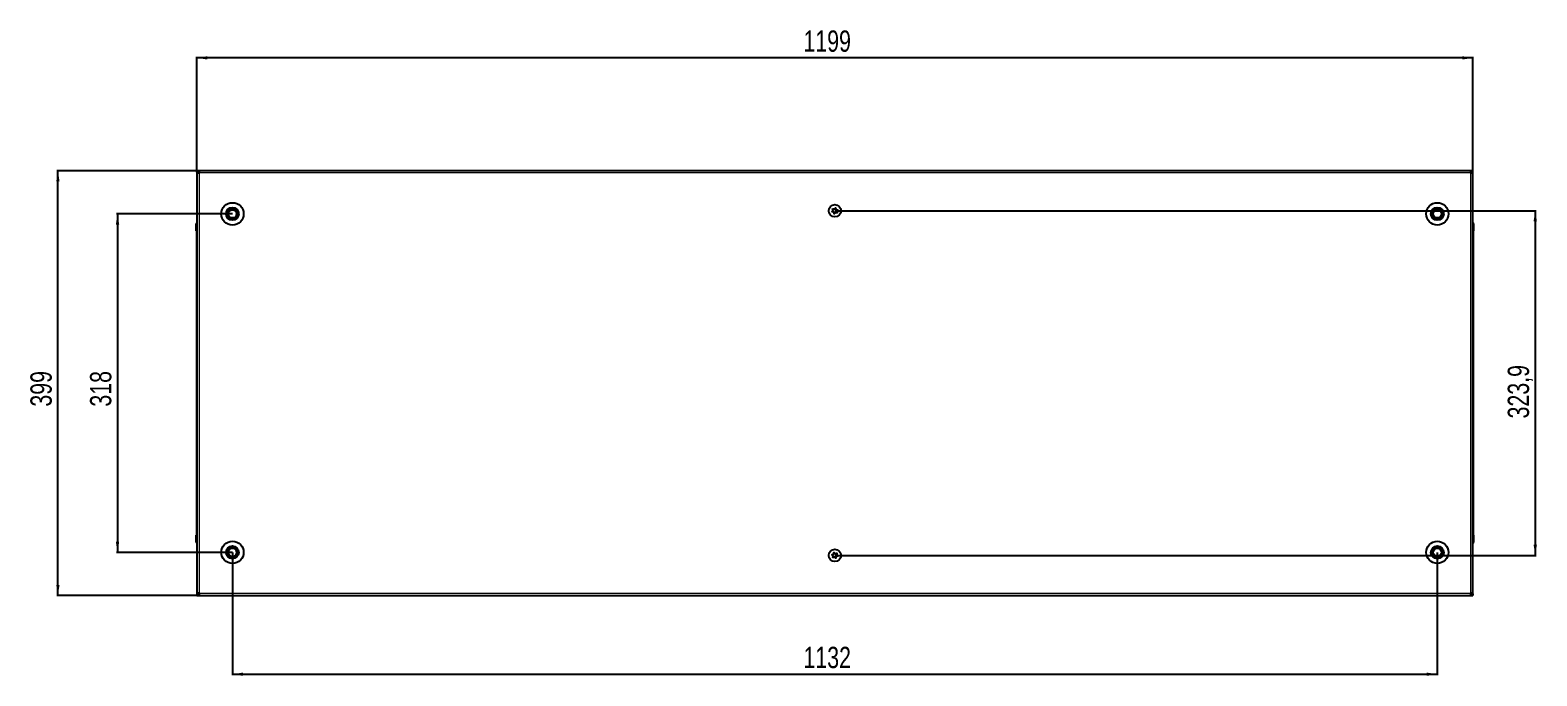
# Model space of a CAD drawing. Header units: millimetres. Extents: x 1315 to 6487, y -1523 to 1554.
# Drawn here: x 1315 to 2730, y 901 to 1508 of the extents above; entities that cross this region are included whole.
import ezdxf

# ---------------------------------------------------------------- set-up
doc = ezdxf.new("R2010")
doc.units = ezdxf.units.MM
doc.layers.add('FORMAT', color=7, linetype='Continuous')
doc.styles.add('SLDTEXTSTYLE0', font='TXT', dxfattribs={"width": 0.75})
doc.dimstyles.new('SLDDIMSTYLE0', dxfattribs={"dimtxt": 20, "dimasz": 10, "dimexe": 0, "dimexo": 0.0625, "dimgap": 5, "dimtad": 2, "dimdec": 1, "dimrnd": 1e-09, "dimzin": 12, "dimdsep": 46, "dimtxsty": 'SLDTEXTSTYLE0', "dimsah": 1, "dimcen": 0.09, "dimadec": 0, "dimazin": 3, "dimtfac": 1, "dimtofl": 0, "dimtmove": 0, "dimatfit": 3, "dimfxl": 0, "dimfrac": 2, "dimtolj": 1, "dimtzin": 12, "dimarcsym": 0})

# ---------------------------------------------------------------- blocks, each defined once
blk = doc.blocks.new('_D')
at = {"layer": 'FORMAT'}
for p, q in [((1471.3, 1375.8), (1339.8, 1375.8)), ((1340.8, 976.8), (1340.8, 1375.8)), ((1471.3, 976.8), (1339.8, 976.8))]:
    blk.add_line(p, q, dxfattribs=at)
for points in [[(1340.8, 1375.8), (1339.3, 1365.8), (1342.4, 1365.8)], [(1340.8, 976.8), (1342.4, 986.8), (1339.3, 986.8)]]:
    blk.add_solid(points, dxfattribs=at)
at = {"layer": 'FORMAT', "insert": (1315, 1154.2), "char_height": 20, "attachment_point": 1, "rotation": 90, "style": 'SLDTEXTSTYLE0'}
blk.add_mtext('399', dxfattribs=at)
blk = doc.blocks.new('_D_1')
at = {"layer": 'FORMAT'}
for p, q in [((1471.3, 1375.8), (1471.3, 1482.8)), ((2670.3, 1481.8), (1471.3, 1481.8)), ((2670.3, 1375.8), (2670.3, 1482.8))]:
    blk.add_line(p, q, dxfattribs=at)
for points in [[(1471.3, 1481.8), (1481.3, 1480.3), (1481.3, 1483.4)], [(2670.3, 1481.8), (2660.3, 1483.4), (2660.3, 1480.3)]]:
    blk.add_solid(points, dxfattribs=at)
at = {"layer": 'FORMAT', "insert": (2041.3, 1507.6), "char_height": 20, "attachment_point": 1, "style": 'SLDTEXTSTYLE0'}
blk.add_mtext('1199', dxfattribs=at)
blk = doc.blocks.new('_D_2')
at = {"layer": 'FORMAT'}
for p, q in [((1504.8, 1017.3), (1504.8, 901.8)), ((2636.8, 1017.3), (2636.8, 901.8)), ((1504.8, 902.8), (2636.8, 902.8))]:
    blk.add_line(p, q, dxfattribs=at)
for points in [[(1504.8, 902.8), (1514.8, 901.3), (1514.8, 904.4)], [(2636.8, 902.8), (2626.8, 904.4), (2626.8, 901.3)]]:
    blk.add_solid(points, dxfattribs=at)
at = {"layer": 'FORMAT', "insert": (2041.3, 928.6), "char_height": 20, "attachment_point": 1, "style": 'SLDTEXTSTYLE0'}
blk.add_mtext('1132', dxfattribs=at)
blk = doc.blocks.new('_D_3')
at = {"layer": 'FORMAT'}
for p, q in [((2070.8, 1338.3), (2729.8, 1338.3)), ((2728.8, 1338.3), (2728.8, 1014.5)), ((2070.8, 1014.5), (2729.8, 1014.5))]:
    blk.add_line(p, q, dxfattribs=at)
for points in [[(2728.8, 1338.3), (2727.3, 1328.3), (2730.4, 1328.3)], [(2728.8, 1014.5), (2730.4, 1024.5), (2727.3, 1024.5)]]:
    blk.add_solid(points, dxfattribs=at)
at = {"layer": 'FORMAT', "insert": (2703, 1143.1), "char_height": 20, "attachment_point": 1, "rotation": 90, "style": 'SLDTEXTSTYLE0'}
blk.add_mtext('323,9', dxfattribs=at)
blk = doc.blocks.new('_D_4')
at = {"layer": 'FORMAT'}
for p, q in [((1504.8, 1335.3), (1395.8, 1335.3)), ((1396.8, 1335.3), (1396.8, 1017.3)), ((1504.8, 1017.3), (1395.8, 1017.3))]:
    blk.add_line(p, q, dxfattribs=at)
for points in [[(1396.8, 1335.3), (1395.3, 1325.3), (1398.4, 1325.3)], [(1396.8, 1017.3), (1398.4, 1027.3), (1395.3, 1027.3)]]:
    blk.add_solid(points, dxfattribs=at)
at = {"layer": 'FORMAT', "insert": (1371, 1154.2), "char_height": 20, "attachment_point": 1, "rotation": 90, "style": 'SLDTEXTSTYLE0'}
blk.add_mtext('318', dxfattribs=at)

msp = doc.modelspace()

# ---------------------------------------------------------------- linework, layer by layer
at = {"color": 7, "linetype": 'Continuous', "lineweight": 25}
for p, q in [((1473.42, 1375.82), (1471.32, 1375.82)), ((1471.32, 1374.32), (1471.32, 1375.82)), ((1471.32, 1374.32), (1473.42, 1374.32)), ((1471.32, 1374.32), (1471.32, 1373.72)), ((1471.32, 1373.72), (1471.32, 978.92)), ((1471.32, 1373.72), (1473.42, 1373.72)), ((2668.22, 1375.82), (1473.42, 1375.82)), ((1473.42, 1375.82), (1473.42, 1373.72)), ((2668.22, 1373.72), (2668.22, 1375.82)), ((2670.32, 1375.82), (2668.22, 1375.82)), ((2668.22, 1374.32), (2670.32, 1374.32)), ((2668.22, 1373.72), (2670.32, 1373.72)), ((2670.32, 1374.32), (2670.32, 1375.82)), ((2670.32, 1373.72), (2670.32, 1374.32)), ((2670.32, 978.92), (2670.32, 1373.72)), ((1470.82, 1325.82), (1470.82, 1319.32)), ((1470.82, 1319.32), (1470.82, 1325.82)), ((1470.82, 1319.32), (1470.82, 1319.32)), ((1471.32, 1319.32), (1470.82, 1319.32)), ((1470.97, 1319.32), (1470.97, 1033.32)), ((2670.32, 1327.15), (2670.32, 1327.15)), ((2670.32, 1319.32), (2670.82, 1319.32)), ((2670.67, 1033.32), (2670.67, 1319.32)), ((2670.82, 1325.82), (2670.82, 1319.32)), ((2670.82, 1319.32), (2670.82, 1325.82)), ((2670.82, 1319.32), (2670.82, 1319.32)), ((2670.82, 1319.32), (2670.82, 1319.32)), ((1470.82, 1026.82), (1470.82, 1033.32)), ((1470.82, 1033.32), (1470.82, 1033.32)), ((1470.82, 1033.32), (1470.82, 1033.32)), ((1470.82, 1033.32), (1470.82, 1026.82)), ((1471.32, 1033.32), (1470.82, 1033.32)), ((1471.32, 1025.5), (1471.32, 1025.5)), ((2670.32, 1033.32), (2670.82, 1033.32)), ((2670.82, 1026.82), (2670.82, 1033.32)), ((2670.82, 1033.32), (2670.82, 1033.32)), ((2670.82, 1033.32), (2670.82, 1026.82)), ((1473.42, 978.92), (1471.32, 978.92)), ((1471.32, 978.92), (1471.32, 978.32)), ((1471.32, 978.32), (1471.32, 976.82)), ((1473.42, 978.32), (1471.32, 978.32)), ((1471.32, 976.82), (1473.42, 976.82)), ((1473.42, 978.92), (1473.42, 976.82)), ((1473.42, 976.82), (2668.22, 976.82)), ((2668.22, 976.82), (2668.22, 978.92)), ((2670.32, 978.92), (2668.22, 978.92)), ((2670.32, 978.32), (2668.22, 978.32)), ((2668.22, 976.82), (2670.32, 976.82)), ((2670.32, 978.32), (2670.32, 978.92)), ((2670.32, 978.32), (2670.32, 976.82))]:
    msp.add_line(p, q, dxfattribs=at)
at = {"color": 8, "linetype": 'Continuous', "lineweight": 18}
for p, q in [((1473.42, 1373.72), (1473.42, 978.92)), ((2668.22, 1373.72), (1473.42, 1373.72)), ((2668.22, 978.92), (2668.22, 1373.72)), ((1471.32, 1325.82), (1470.82, 1325.82)), ((2670.32, 1325.82), (2670.82, 1325.82)), ((1471.32, 1026.82), (1470.82, 1026.82)), ((2670.32, 1026.82), (2670.82, 1026.82)), ((1473.42, 978.92), (2668.22, 978.92))]:
    msp.add_line(p, q, dxfattribs=at)
at = {"color": 7, "linetype": 'Continuous', "lineweight": 25}
for centre, radius in [((1504.82, 1335.32), 10.5), ((2636.82, 1335.32), 10.5), ((1504.82, 1335.32), 6), ((1504.82, 1335.32), 3.9), ((2070.82, 1338.17), 5.79), ((2070.82, 1338.17), 1.85), ((2636.82, 1335.32), 6), ((2636.82, 1335.32), 3.9), ((1504.82, 1017.32), 10.5), ((1504.82, 1017.32), 6), ((1504.82, 1017.32), 3.9), ((2070.82, 1014.47), 5.79), ((2636.82, 1017.32), 10.5), ((2636.82, 1017.32), 6), ((2636.82, 1017.32), 3.9), ((2070.82, 1014.47), 1.85)]:
    msp.add_circle(centre, radius, dxfattribs=at)
for centre, radius, start, end in [((1504.82, 1335.32), 4.62, 120, 180), ((1504.82, 1335.32), 4.62, 180, 240), ((1504.82, 1335.32), 4.62, 60, 120), ((1504.82, 1335.32), 4.62, 240, 300), ((1504.82, 1335.32), 4.62, 0, 60), ((1504.82, 1335.32), 4.62, 300, 0), ((2636.82, 1335.32), 4.62, 120, 180), ((2636.82, 1335.32), 4.62, 180, 240), ((2636.82, 1335.32), 4.62, 60, 120), ((2636.82, 1335.32), 4.62, 240, 300), ((2636.82, 1335.32), 4.62, 360, 60), ((2636.82, 1335.32), 4.62, 300, 360), ((1472.82, 1325.82), 2, 138.57492, 180), ((1472.82, 1325.82), 2, 138.59038, 180), ((2668.82, 1325.82), 2, 33.78451, 41.40962), ((2668.82, 1325.82), 2, 0, 41.40962), ((2668.82, 1325.82), 2, 0, 19.56674), ((1472.82, 1026.82), 2, 180, 199.56674), ((1472.82, 1026.82), 2, 180, 221.39416), ((1472.82, 1026.82), 2, 213.78451, 221.40962), ((1504.82, 1017.32), 4.62, 120, 180), ((1504.82, 1017.32), 4.62, 60, 120), ((1504.82, 1017.32), 4.62, 0, 60), ((2636.82, 1017.32), 4.62, 120, 180), ((2636.82, 1017.32), 4.62, 60, 120), ((2636.82, 1017.32), 4.62, 360, 60), ((2668.82, 1026.82), 2, 318.57492, 0), ((2668.82, 1026.82), 2, 318.59038, 0), ((1504.82, 1017.32), 4.62, 180, 240), ((1504.82, 1017.32), 4.62, 240, 300), ((1504.82, 1017.32), 4.62, 300, 0), ((2636.82, 1017.32), 4.62, 180, 240), ((2636.82, 1017.32), 4.62, 240, 300), ((2636.82, 1017.32), 4.62, 300, 360)]:
    msp.add_arc(centre, radius, start, end, dxfattribs=at)
for points, knots in [([(1500.2, 1335.32), (1500.53, 1335.9), (1501.1, 1336.88), (1501.92, 1338.3), (1502.33, 1339.01), (1502.51, 1339.32)], [0, 0, 0, 0, 0.4391308, 0.7513783, 1, 1, 1, 1]), ([(1502.51, 1331.32), (1502.18, 1331.9), (1501.61, 1332.88), (1500.79, 1334.3), (1500.38, 1335.01), (1500.2, 1335.32)], [0, 0, 0, 0, 0.4391308, 0.7513783, 1, 1, 1, 1]), ([(1502.51, 1339.32), (1502.71, 1339.32), (1503.42, 1339.32), (1504.72, 1339.32), (1506.11, 1339.32), (1506.86, 1339.32), (1507.13, 1339.32)], [0, 0, 0, 0, 0.1393293, 0.4852696, 0.8163565, 1, 1, 1, 1]), ([(1507.13, 1331.32), (1506.86, 1331.32), (1506.11, 1331.32), (1504.72, 1331.32), (1503.42, 1331.32), (1502.71, 1331.32), (1502.51, 1331.32)], [0, 0, 0, 0, 0.1836435, 0.5147304, 0.8606707, 1, 1, 1, 1]), ([(1507.13, 1339.32), (1507.46, 1338.75), (1508.03, 1337.77), (1508.85, 1336.35), (1509.26, 1335.64), (1509.44, 1335.32)], [0, 0, 0, 0, 0.4391308, 0.7513783, 1, 1, 1, 1]), ([(1509.44, 1335.32), (1509.11, 1334.75), (1508.54, 1333.77), (1507.72, 1332.35), (1507.31, 1331.64), (1507.13, 1331.32)], [0, 0, 0, 0, 0.4391308, 0.7513783, 1, 1, 1, 1]), ([(2068.73, 1340.04), (2068.72, 1340.03), (2068.71, 1340), (2068.71, 1339.95), (2068.73, 1339.8), (2068.87, 1339.44), (2069.06, 1338.94), (2068.96, 1338.31), (2068.64, 1337.91), (2068.36, 1337.63), (2068.21, 1337.45), (2068.16, 1337.36), (2068.15, 1337.32), (2068.16, 1337.29), (2068.18, 1337.26), (2068.24, 1337.22), (2068.5, 1337.15), (2068.97, 1337.09), (2069.64, 1336.85), (2069.96, 1336.21), (2070.06, 1335.75), (2070.16, 1335.5), (2070.21, 1335.45), (2070.24, 1335.43), (2070.27, 1335.43), (2070.31, 1335.44), (2070.34, 1335.46), (2070.41, 1335.51), (2070.56, 1335.68), (2070.8, 1335.98), (2071.17, 1336.34), (2071.78, 1336.51), (2072.3, 1336.38), (2072.68, 1336.28), (2072.83, 1336.27), (2072.89, 1336.29), (2072.91, 1336.31), (2072.93, 1336.34), (2072.93, 1336.4), (2072.91, 1336.54), (2072.77, 1336.9), (2072.58, 1337.41), (2072.68, 1338.04), (2073, 1338.44), (2073.28, 1338.72), (2073.43, 1338.9), (2073.48, 1338.98), (2073.49, 1339.03), (2073.48, 1339.06), (2073.46, 1339.08), (2073.4, 1339.13), (2073.14, 1339.2), (2072.67, 1339.25), (2072, 1339.5), (2071.68, 1340.13), (2071.58, 1340.6), (2071.48, 1340.85), (2071.43, 1340.9), (2071.4, 1340.91), (2071.37, 1340.92), (2071.33, 1340.91), (2071.3, 1340.89), (2071.23, 1340.84), (2071.08, 1340.67), (2070.84, 1340.37), (2070.47, 1340.01), (2069.86, 1339.84), (2069.34, 1339.97), (2068.96, 1340.06), (2068.81, 1340.07), (2068.75, 1340.06), (2068.74, 1340.04), (2068.73, 1340.04)], [0, 0, 0, 0, 0.0020087, 0.00442, 0.0093647, 0.0255282, 0.0677053, 0.0957862, 0.1246456, 0.1503415, 0.1605194, 0.1633943, 0.1656965, 0.1672448, 0.1688741, 0.1707699, 0.1786058, 0.2119941, 0.2499945, 0.2879948, 0.3213831, 0.329219, 0.3311148, 0.3327441, 0.3342924, 0.3362166, 0.3385353, 0.3413178, 0.349662, 0.3753578, 0.4042173, 0.4322982, 0.4744753, 0.4906388, 0.4966691, 0.49844, 0.5, 0.5020087, 0.50442, 0.5093647, 0.5255282, 0.5677053, 0.5957862, 0.6246456, 0.6503415, 0.6605194, 0.6633943, 0.6656965, 0.6672448, 0.6688741, 0.6707699, 0.6786058, 0.7119941, 0.7499945, 0.7879948, 0.8213831, 0.829219, 0.8311148, 0.8327441, 0.8342924, 0.8362166, 0.8385353, 0.8413178, 0.849662, 0.8753578, 0.9042173, 0.9322982, 0.9744753, 0.9906388, 0.9966691, 0.99844, 1, 1, 1, 1]), ([(2632.2, 1335.32), (2632.53, 1335.9), (2633.1, 1336.88), (2633.92, 1338.3), (2634.33, 1339.01), (2634.51, 1339.32)], [0, 0, 0, 0, 0.4391308, 0.7513783, 1, 1, 1, 1]), ([(2634.51, 1331.32), (2634.18, 1331.9), (2633.61, 1332.88), (2632.79, 1334.3), (2632.38, 1335.01), (2632.2, 1335.32)], [0, 0, 0, 0, 0.4391308, 0.7513783, 1, 1, 1, 1]), ([(2634.51, 1339.32), (2634.71, 1339.32), (2635.42, 1339.32), (2636.72, 1339.32), (2638.11, 1339.32), (2638.86, 1339.32), (2639.13, 1339.32)], [0, 0, 0, 0, 0.1393293, 0.4852696, 0.8163565, 1, 1, 1, 1]), ([(2639.13, 1331.32), (2638.86, 1331.32), (2638.11, 1331.32), (2636.72, 1331.32), (2635.42, 1331.32), (2634.71, 1331.32), (2634.51, 1331.32)], [0, 0, 0, 0, 0.1836435, 0.5147304, 0.8606707, 1, 1, 1, 1]), ([(2639.13, 1339.32), (2639.46, 1338.75), (2640.03, 1337.77), (2640.85, 1336.35), (2641.26, 1335.64), (2641.44, 1335.32)], [0, 0, 0, 0, 0.4391308, 0.7513783, 1, 1, 1, 1]), ([(2641.44, 1335.32), (2641.11, 1334.75), (2640.54, 1333.77), (2639.72, 1332.35), (2639.31, 1331.64), (2639.13, 1331.32)], [0, 0, 0, 0, 0.4391308, 0.7513783, 1, 1, 1, 1]), ([(1500.2, 1017.32), (1500.53, 1017.9), (1501.1, 1018.88), (1501.92, 1020.3), (1502.33, 1021.01), (1502.51, 1021.32)], [0, 0, 0, 0, 0.4391308, 0.7513783, 1, 1, 1, 1]), ([(1502.51, 1021.32), (1502.71, 1021.32), (1503.42, 1021.32), (1504.72, 1021.32), (1506.11, 1021.32), (1506.86, 1021.32), (1507.13, 1021.32)], [0, 0, 0, 0, 0.1393293, 0.4852696, 0.8163565, 1, 1, 1, 1]), ([(1507.13, 1021.32), (1507.46, 1020.75), (1508.03, 1019.77), (1508.85, 1018.35), (1509.26, 1017.64), (1509.44, 1017.32)], [0, 0, 0, 0, 0.4391308, 0.7513783, 1, 1, 1, 1]), ([(2632.2, 1017.32), (2632.53, 1017.9), (2633.1, 1018.88), (2633.92, 1020.3), (2634.33, 1021.01), (2634.51, 1021.32)], [0, 0, 0, 0, 0.4391308, 0.7513783, 1, 1, 1, 1]), ([(2634.51, 1021.32), (2634.71, 1021.32), (2635.42, 1021.32), (2636.72, 1021.32), (2638.11, 1021.32), (2638.86, 1021.32), (2639.13, 1021.32)], [0, 0, 0, 0, 0.1393293, 0.4852696, 0.8163565, 1, 1, 1, 1]), ([(2639.13, 1021.32), (2639.46, 1020.75), (2640.03, 1019.77), (2640.85, 1018.35), (2641.26, 1017.64), (2641.44, 1017.32)], [0, 0, 0, 0, 0.4391308, 0.7513783, 1, 1, 1, 1]), ([(1502.51, 1013.32), (1502.18, 1013.9), (1501.61, 1014.88), (1500.79, 1016.3), (1500.38, 1017.01), (1500.2, 1017.32)], [0, 0, 0, 0, 0.4391308, 0.7513783, 1, 1, 1, 1]), ([(1507.13, 1013.32), (1506.86, 1013.32), (1506.11, 1013.32), (1504.72, 1013.32), (1503.42, 1013.32), (1502.71, 1013.32), (1502.51, 1013.32)], [0, 0, 0, 0, 0.1836435, 0.5147304, 0.8606707, 1, 1, 1, 1]), ([(1509.44, 1017.32), (1509.11, 1016.75), (1508.54, 1015.77), (1507.72, 1014.35), (1507.31, 1013.64), (1507.13, 1013.32)], [0, 0, 0, 0, 0.4391308, 0.7513783, 1, 1, 1, 1]), ([(2073.55, 1013.83), (2073.55, 1013.84), (2073.55, 1013.87), (2073.52, 1013.92), (2073.43, 1014.04), (2073.14, 1014.29), (2072.73, 1014.64), (2072.52, 1015.24), (2072.61, 1015.75), (2072.72, 1016.13), (2072.77, 1016.36), (2072.77, 1016.45), (2072.76, 1016.49), (2072.73, 1016.52), (2072.7, 1016.53), (2072.63, 1016.54), (2072.37, 1016.48), (2071.93, 1016.3), (2071.23, 1016.2), (2070.64, 1016.61), (2070.33, 1016.96), (2070.12, 1017.13), (2070.05, 1017.16), (2070.02, 1017.16), (2069.99, 1017.15), (2069.97, 1017.12), (2069.94, 1017.09), (2069.91, 1017.01), (2069.86, 1016.79), (2069.79, 1016.41), (2069.64, 1015.92), (2069.19, 1015.48), (2068.66, 1015.35), (2068.28, 1015.25), (2068.15, 1015.19), (2068.11, 1015.14), (2068.09, 1015.11), (2068.09, 1015.08), (2068.12, 1015.02), (2068.21, 1014.91), (2068.5, 1014.66), (2068.91, 1014.3), (2069.12, 1013.71), (2069.03, 1013.2), (2068.92, 1012.82), (2068.87, 1012.59), (2068.87, 1012.49), (2068.88, 1012.45), (2068.91, 1012.43), (2068.94, 1012.41), (2069.01, 1012.41), (2069.27, 1012.47), (2069.71, 1012.64), (2070.41, 1012.74), (2071, 1012.34), (2071.31, 1011.98), (2071.52, 1011.81), (2071.58, 1011.79), (2071.62, 1011.79), (2071.65, 1011.8), (2071.67, 1011.82), (2071.69, 1011.86), (2071.73, 1011.94), (2071.78, 1012.16), (2071.85, 1012.53), (2072, 1013.03), (2072.45, 1013.47), (2072.98, 1013.6), (2073.36, 1013.7), (2073.49, 1013.76), (2073.53, 1013.8), (2073.54, 1013.82), (2073.55, 1013.83)], [0, 0, 0, 0, 0.0020087, 0.00442, 0.0093647, 0.0255282, 0.0677053, 0.0957862, 0.1246456, 0.1503415, 0.1605194, 0.1633943, 0.1656965, 0.1672448, 0.1688741, 0.1707699, 0.1786058, 0.2119941, 0.2499945, 0.2879948, 0.3213831, 0.329219, 0.3311148, 0.3327441, 0.3342924, 0.3362166, 0.3385353, 0.3413178, 0.349662, 0.3753578, 0.4042173, 0.4322982, 0.4744753, 0.4906388, 0.4966691, 0.49844, 0.5, 0.5020087, 0.50442, 0.5093647, 0.5255282, 0.5677053, 0.5957862, 0.6246456, 0.6503415, 0.6605194, 0.6633943, 0.6656965, 0.6672448, 0.6688741, 0.6707699, 0.6786058, 0.7119941, 0.7499945, 0.7879948, 0.8213831, 0.829219, 0.8311148, 0.8327441, 0.8342924, 0.8362166, 0.8385353, 0.8413178, 0.849662, 0.8753578, 0.9042173, 0.9322982, 0.9744753, 0.9906388, 0.9966691, 0.99844, 1, 1, 1, 1]), ([(2634.51, 1013.32), (2634.18, 1013.9), (2633.61, 1014.88), (2632.79, 1016.3), (2632.38, 1017.01), (2632.2, 1017.32)], [0, 0, 0, 0, 0.4391308, 0.7513783, 1, 1, 1, 1]), ([(2639.13, 1013.32), (2638.86, 1013.32), (2638.11, 1013.32), (2636.72, 1013.32), (2635.42, 1013.32), (2634.71, 1013.32), (2634.51, 1013.32)], [0, 0, 0, 0, 0.1836435, 0.5147304, 0.8606707, 1, 1, 1, 1]), ([(2641.44, 1017.32), (2641.11, 1016.75), (2640.54, 1015.77), (2639.72, 1014.35), (2639.31, 1013.64), (2639.13, 1013.32)], [0, 0, 0, 0, 0.4391308, 0.7513783, 1, 1, 1, 1])]:
    msp.add_open_spline(points, degree=3, knots=knots, dxfattribs=at)

# ---------------------------------------------------------------- dimensions: what is measured, and where the dimension line sits
at = {"layer": 'FORMAT'}
dim = msp.add_linear_dim(base=(1471.32, 1481.82), p1=(2670.32, 1375.82), p2=(1471.32, 1375.82), dimstyle='SLDDIMSTYLE0', dxfattribs=at)
dim.commit()
dim.dimension.update_dxf_attribs({"geometry": '_D_1', "text_midpoint": (2070.82, 1481.82), "dimtype": 160})
for base, p1, p2, angle, picture, middle in [((1340.82, 1375.82), (1471.32, 976.82), (1471.32, 1375.82), 90, '_D', (1340.82, 1176.32)), ((1396.82, 1017.32), (1504.82, 1335.32), (1504.82, 1017.32), 90, '_D_4', (1396.82, 1176.32)), ((2728.8202948, 1014.47343353), (2070.8199379, 1338.32343353), (2070.8199379, 1014.47343353), 90, '_D_3', (2728.8202948, 1176.39843353)), ((2636.82, 902.82), (1504.82, 1017.32), (2636.82, 1017.32), 0, '_D_2', (2070.82, 902.82))]:
    dim = msp.add_linear_dim(base=base, p1=p1, p2=p2, angle=angle, dimstyle='SLDDIMSTYLE0', dxfattribs=at)
    dim.commit()
    dim.dimension.update_dxf_attribs({"geometry": picture, "text_midpoint": middle, "dimtype": 160})

doc.saveas('drawing.dxf')
